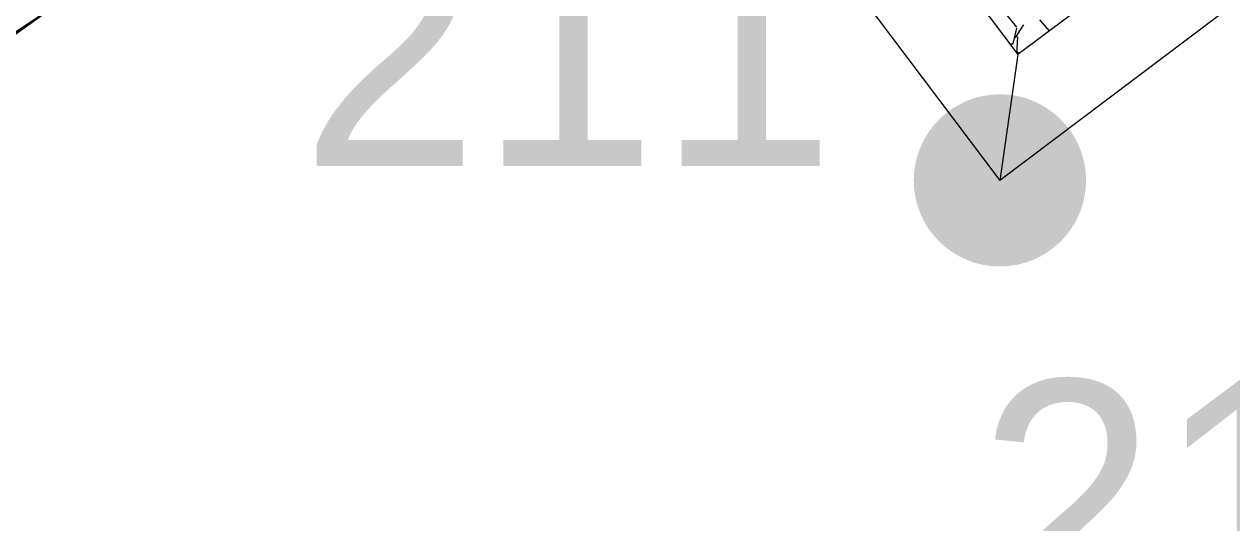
# Model space of a CAD drawing. Header units: metres. Extents: x 536440 to 536837, y 1836560 to 1836836.
# Drawn here: x 536584.56 to 536594.64, y 1836687.98 to 1836692.15 of the extents above; entities that cross this region are included whole.
import ezdxf
from ezdxf.enums import TextEntityAlignment as Align

# ---------------------------------------------------------------- set-up
doc = ezdxf.new("R2010")
doc.units = ezdxf.units.M
doc.header["$MEASUREMENT"] = 0
for name, color, linetype, lineweight in [('Level 2', 1, 'Continuous', 0), ('Level 4', 1, 'Continuous', 0), ('Level 42', 1, 'Continuous', 0), ('Level 5', 1, 'Continuous', 0), ('Level 9', 1, 'Continuous', 0)]:
    doc.layers.add(name, color=color, linetype=linetype, lineweight=lineweight)
doc.styles.add('Style-CHAR_FAST_FONT', font='CHAR_FAST_FONT.shx')

msp = doc.modelspace()

# ---------------------------------------------------------------- hatches: boundary and pattern name
at = {"layer": 'Level 4', "linetype": 'Continuous', "lineweight": 0}
h = msp.add_hatch(color=7, dxfattribs=at)
edge = h.paths.add_edge_path()
edge.add_arc((536592.7, 1836690.84), 0.719, 270, 630)

# ---------------------------------------------------------------- linework, layer by layer
at = {"layer": 'Level 2', "color": 7, "linetype": 'Continuous', "lineweight": 0, "flags": 128}
msp.add_lwpolyline([(536450.37, 1836595.99), (536456.75, 1836599.96), (536471.36, 1836609.11), (536478.9, 1836614.49), (536489.45, 1836623.38), (536505.48, 1836635.34), (536521.93, 1836646.73), (536537.5, 1836659.33), (536548.18, 1836666.74), (536557.33, 1836673.59), (536570.12, 1836682.52), (536584.77, 1836692.27), (536586.8, 1836693.75), (536597.93, 1836703.15), (536609.46, 1836710.95), (536620.26, 1836719.67), (536634.34, 1836731.22), (536648.95, 1836745.03)], dxfattribs=at)
at = {"layer": 'Level 42', "color": 7, "linetype": 'Continuous', "lineweight": 0}
for p, q in [((536597.96, 1836695.74), (536592.85, 1836691.89)), ((536597.96, 1836695.74), (536592.85, 1836691.89)), ((536599.01, 1836695.6), (536592.7, 1836690.84)), ((536599.01, 1836695.6), (536592.7, 1836690.84)), ((536590.29, 1836694.04), (536592.7, 1836690.84)), ((536590.29, 1836694.04), (536592.7, 1836690.84)), ((536591.95, 1836693.09), (536592.85, 1836691.89)), ((536591.95, 1836693.09), (536592.85, 1836691.89)), ((536592.84, 1836692.12), (536592.76, 1836692.22)), ((536592.84, 1836692.12), (536592.76, 1836692.22)), ((536592.81, 1836691.98), (536592.84, 1836692.11)), ((536592.81, 1836691.98), (536592.84, 1836692.11)), ((536592.83, 1836692.03), (536592.88, 1836692.11)), ((536592.83, 1836692.03), (536592.88, 1836692.11)), ((536592.88, 1836692.11), (536592.9, 1836692.14)), ((536592.88, 1836692.11), (536592.9, 1836692.14)), ((536593.03, 1836692.18), (536593.11, 1836692.09)), ((536593.03, 1836692.18), (536593.11, 1836692.09)), ((536592.84, 1836691.9), (536592.85, 1836692.04)), ((536592.84, 1836691.9), (536592.85, 1836692.04)), ((536592.85, 1836691.89), (536592.7, 1836690.84)), ((536592.85, 1836691.89), (536592.7, 1836690.84)), ((536592.78, 1836691.98), (536592.81, 1836691.98)), ((536592.78, 1836691.98), (536592.81, 1836691.98)), ((536592.85, 1836691.91), (536592.84, 1836691.92)), ((536592.85, 1836691.91), (536592.84, 1836691.92)), ((536592.86, 1836691.9), (536592.85, 1836691.91)), ((536592.86, 1836691.9), (536592.85, 1836691.91))]:
    msp.add_line(p, q, dxfattribs=at)
at = {"layer": 'Level 5', "color": 7, "linetype": 'Continuous', "lineweight": 30, "flags": 128}
msp.add_lwpolyline([(536521.93, 1836646.73), (536552.1, 1836668.9), (536588.53, 1836694.96)], dxfattribs=at)
at = {"layer": 'Level 9', "color": 7, "linetype": 'Continuous', "lineweight": 0, "flags": 128}
msp.add_lwpolyline([(536450.37, 1836595.99), (536456.75, 1836599.96), (536471.36, 1836609.11), (536478.9, 1836614.49), (536489.45, 1836623.38), (536505.48, 1836635.34), (536521.93, 1836646.73), (536537.5, 1836659.33), (536548.18, 1836666.74), (536557.33, 1836673.59), (536570.12, 1836682.52), (536584.77, 1836692.27), (536586.8, 1836693.75), (536597.93, 1836703.15), (536609.46, 1836710.95), (536620.26, 1836719.67), (536634.34, 1836731.22), (536648.95, 1836745.03)], dxfattribs=at)

# ---------------------------------------------------------------- texts
at = {"layer": 'Level 4', "color": 1, "linetype": 'Continuous', "lineweight": 0, "style": 'Style-CHAR_FAST_FONT'}
for s, p in [('211', (536589.096, 1836691.96)), ('212', (536594.746, 1836688.17))]:
    msp.add_text(s, height=2, dxfattribs=at).set_placement(p, align=Align.MIDDLE_CENTER)

doc.saveas('drawing.dxf')
